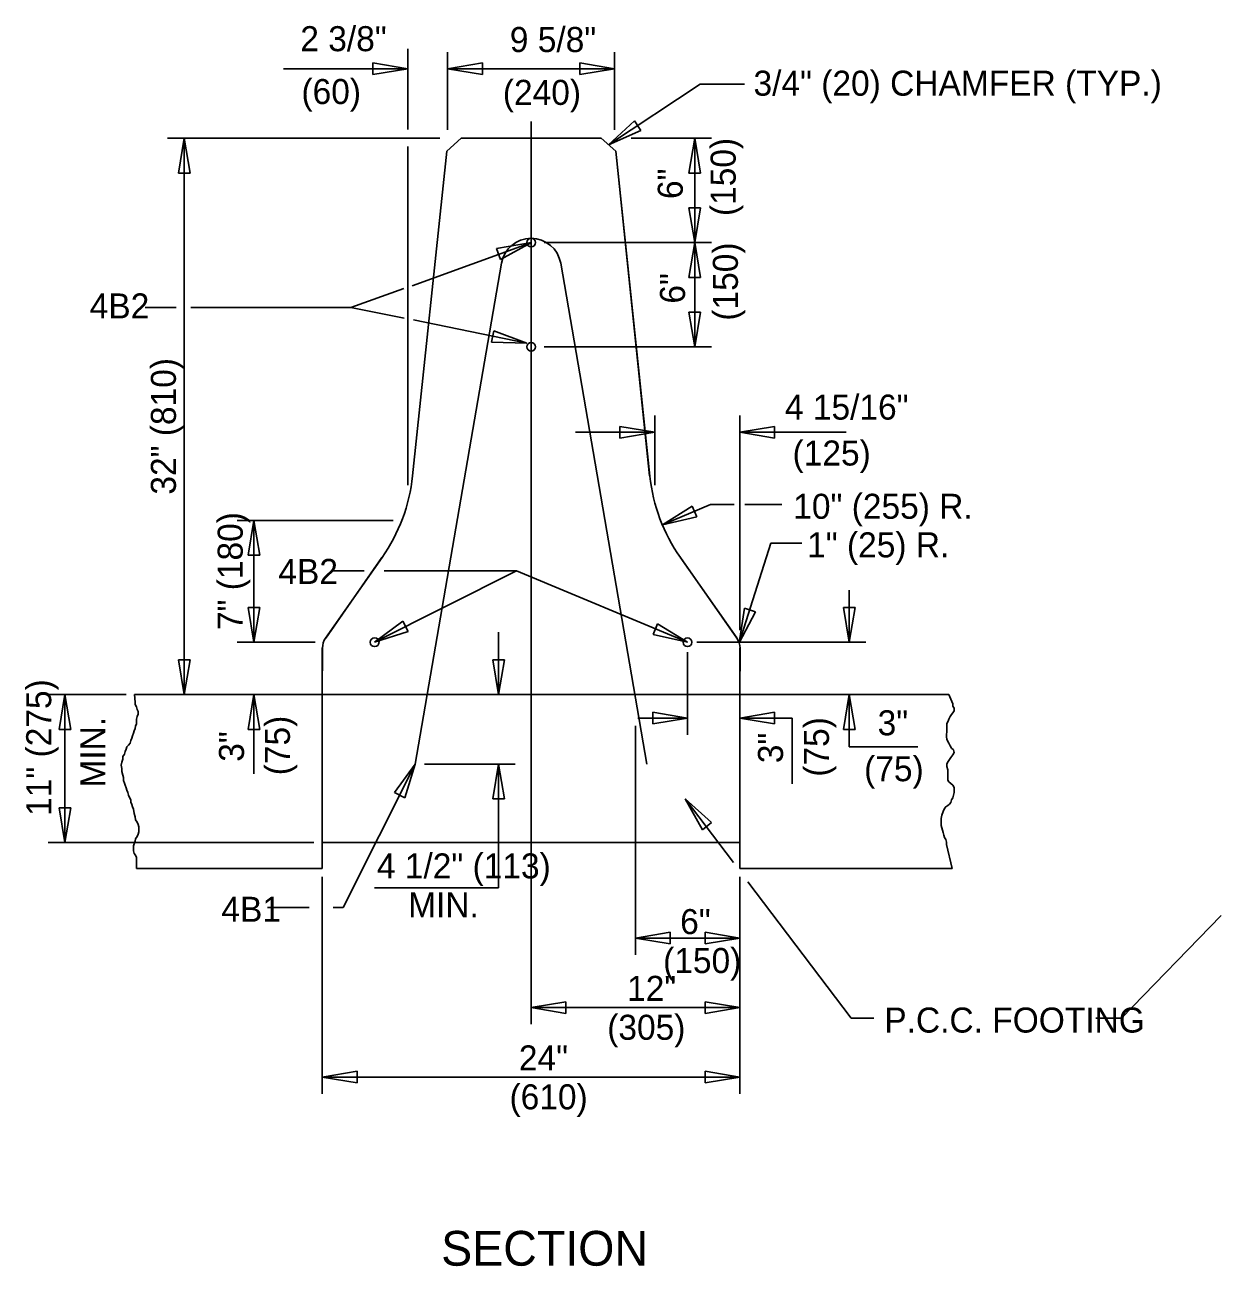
# Model space of a CAD drawing. Extents: x 1.6 to 16.7, y 0.2 to 10.4.
# Drawn here: x 1.622 to 5.92, y 5.531 to 9.994 of the extents above; entities that cross this region are included whole.
import ezdxf

# ---------------------------------------------------------------- set-up
doc = ezdxf.new("R2010")
doc.units = 0
for name, color, linetype in [('SD_P_Dimension Lines', 7, 'Continuous'), ('SD_P_Dimension Text', 7, 'Continuous'), ('SD_P_Notes', 7, 'Continuous'), ('SD_P_Prop Object Lines', 7, 'Continuous'), ('SD_P_Rebar', 7, 'Continuous'), ('SD_P_Shading', 7, 'Continuous'), ('SD_P_Subtitles', 7, 'Continuous')]:
    doc.layers.add(name, color=color, linetype=linetype)

msp = doc.modelspace()

# ---------------------------------------------------------------- linework, layer by layer
at = {"layer": 'SD_P_Dimension Lines'}
for p, q in [((2.998, 9.6171), (2.998, 9.9071)), ((3.141, 9.6161), (3.141, 9.8961)), ((3.741, 9.6161), (3.741, 9.8961)), ((2.998, 9.8361), (2.551, 9.8361)), ((2.998, 9.8361), (2.873, 9.8571)), ((2.873, 9.8571), (2.873, 9.8151)), ((2.873, 9.8151), (2.998, 9.8361)), ((3.266, 9.8571), (3.141, 9.8361)), ((3.141, 9.8361), (3.741, 9.8361)), ((3.141, 9.8361), (3.266, 9.8151)), ((3.266, 9.8151), (3.266, 9.8571)), ((3.741, 9.8361), (3.616, 9.8571)), ((3.616, 9.8571), (3.616, 9.8151)), ((3.616, 9.8151), (3.741, 9.8361)), ((3.441, 9.6461), (3.441, 6.4011)), ((3.113, 9.5861), (2.135, 9.5861)), ((2.195, 9.5861), (2.174, 9.4611)), ((2.195, 7.5861), (2.195, 9.5861)), ((2.216, 9.4611), (2.195, 9.5861)), ((2.998, 8.3391), (2.998, 9.5561)), ((3.8, 9.5861), (4.089, 9.5861)), ((4.029, 9.5861), (4.008, 9.4611)), ((4.029, 9.2111), (4.029, 9.5861)), ((4.05, 9.4611), (4.029, 9.5861)), ((2.174, 9.4611), (2.216, 9.4611)), ((4.008, 9.4611), (4.05, 9.4611)), ((4.008, 9.3361), (4.029, 9.2111)), ((4.05, 9.3361), (4.008, 9.3361)), ((4.029, 9.2111), (4.05, 9.3361)), ((3.442, 9.2111), (3.3171, 9.1894)), ((3.3311, 9.1498), (3.442, 9.2111)), ((3.4882, 9.2111), (4.089, 9.2111)), ((4.029, 9.2111), (4.008, 9.0861)), ((4.029, 8.8361), (4.029, 9.2111)), ((4.05, 9.0861), (4.029, 9.2111)), ((3.3171, 9.1894), (3.3311, 9.1498)), ((4.008, 9.0861), (4.05, 9.0861)), ((4.008, 8.9611), (4.029, 8.8361)), ((4.05, 8.9611), (4.008, 8.9611)), ((4.029, 8.8361), (4.05, 8.9611)), ((3.4882, 8.8361), (4.089, 8.8361)), ((3.885, 8.3391), (3.885, 8.5891)), ((4.191, 8.5891), (4.191, 7.8181)), ((3.885, 8.5291), (3.6, 8.5291)), ((3.885, 8.5291), (3.76, 8.5501)), ((3.76, 8.5501), (3.76, 8.5081)), ((3.76, 8.5081), (3.885, 8.5291)), ((4.316, 8.5501), (4.191, 8.5291)), ((4.573, 8.5291), (4.191, 8.5291)), ((4.191, 8.5291), (4.316, 8.5081)), ((4.316, 8.5081), (4.316, 8.5501)), ((2.385, 8.2121), (2.946, 8.2121)), ((2.445, 8.2121), (2.424, 8.0871)), ((2.445, 7.7741), (2.445, 8.2121)), ((2.466, 8.0871), (2.445, 8.2121)), ((2.424, 8.0871), (2.466, 8.0871)), ((4.5839, 7.9621), (4.5839, 7.7741)), ((2.424, 7.8991), (2.445, 7.7741)), ((2.466, 7.8991), (2.424, 7.8991)), ((2.445, 7.7741), (2.466, 7.8991)), ((4.5629, 7.8991), (4.5839, 7.7741)), ((4.6049, 7.8991), (4.5629, 7.8991)), ((4.5839, 7.7741), (4.6049, 7.8991)), ((2.9807, 7.8498), (2.879, 7.7741)), ((2.879, 7.7741), (2.9998, 7.8124)), ((2.9998, 7.8124), (2.9807, 7.8498)), ((3.324, 7.5861), (3.324, 7.8111)), ((3.8952, 7.8407), (3.8793, 7.8018)), ((4.003, 7.7741), (3.8952, 7.8407)), ((2.385, 7.7741), (2.665, 7.7741)), ((3.8793, 7.8018), (4.003, 7.7741)), ((4.0367, 7.7741), (4.6439, 7.7741)), ((4.003, 7.7381), (4.003, 7.4415)), ((2.174, 7.7111), (2.195, 7.5861)), ((2.216, 7.7111), (2.174, 7.7111)), ((2.195, 7.5861), (2.216, 7.7111)), ((3.303, 7.7111), (3.324, 7.5861)), ((3.345, 7.7111), (3.303, 7.7111)), ((3.324, 7.5861), (3.345, 7.7111)), ((1.706, 7.5861), (1.986, 7.5861)), ((1.766, 7.5861), (1.745, 7.4611)), ((1.766, 7.5861), (1.766, 7.0543)), ((1.787, 7.4611), (1.766, 7.5861)), ((2.445, 7.5861), (2.424, 7.4611)), ((2.445, 7.3011), (2.445, 7.5861)), ((2.466, 7.4611), (2.445, 7.5861)), ((4.5839, 7.5861), (4.5629, 7.4611)), ((4.5839, 7.5861), (4.5839, 7.3981)), ((4.6049, 7.4611), (4.5839, 7.5861)), ((4.003, 7.5015), (3.8242, 7.5015)), ((4.003, 7.5015), (3.878, 7.5225)), ((3.878, 7.5225), (3.878, 7.4805)), ((3.878, 7.4805), (4.003, 7.5015)), ((4.316, 7.5225), (4.191, 7.5015)), ((4.191, 7.5015), (4.316, 7.4805)), ((4.379, 7.5015), (4.191, 7.5015)), ((4.316, 7.4805), (4.316, 7.5225)), ((4.379, 7.5015), (4.379, 7.265)), ((1.745, 7.4611), (1.787, 7.4611)), ((2.424, 7.4611), (2.466, 7.4611)), ((3.816, 7.4734), (3.816, 6.6511)), ((4.5629, 7.4611), (4.6049, 7.4611)), ((4.8308, 7.3981), (4.5839, 7.3981)), ((3.0251, 7.3361), (2.9503, 7.2339)), ((2.9878, 7.215), (3.0251, 7.3361)), ((3.0581, 7.3361), (3.384, 7.3361)), ((3.324, 7.3361), (3.303, 7.2111)), ((3.324, 7.3361), (3.324, 6.8913)), ((3.345, 7.2111), (3.324, 7.3361)), ((2.9503, 7.2339), (2.9878, 7.215)), ((3.303, 7.2111), (3.345, 7.2111)), ((4.0892, 7.1263), (3.995, 7.2111)), ((3.995, 7.2111), (4.0563, 7.1002)), ((1.745, 7.1793), (1.766, 7.0543)), ((1.787, 7.1793), (1.745, 7.1793)), ((1.766, 7.0543), (1.787, 7.1793)), ((4.0563, 7.1002), (4.0892, 7.1263)), ((1.706, 7.0543), (2.661, 7.0543)), ((2.691, 6.9311), (2.691, 6.1511)), ((4.191, 6.9311), (4.191, 6.1511)), ((3.941, 6.7321), (3.816, 6.7111)), ((4.191, 6.7111), (3.816, 6.7111)), ((3.816, 6.7111), (3.941, 6.6901)), ((3.941, 6.6901), (3.941, 6.7321)), ((4.191, 6.7111), (4.066, 6.7321)), ((4.066, 6.7321), (4.066, 6.6901)), ((4.066, 6.6901), (4.191, 6.7111)), ((3.566, 6.4821), (3.441, 6.4611)), ((3.566, 6.4401), (3.566, 6.4821)), ((4.191, 6.4611), (4.066, 6.4821)), ((4.066, 6.4821), (4.066, 6.4401)), ((4.191, 6.4611), (3.441, 6.4611)), ((3.441, 6.4611), (3.566, 6.4401)), ((4.066, 6.4401), (4.191, 6.4611)), ((2.816, 6.2321), (2.691, 6.2111)), ((4.191, 6.2111), (2.691, 6.2111)), ((2.691, 6.2111), (2.816, 6.1901)), ((2.816, 6.1901), (2.816, 6.2321)), ((4.191, 6.2111), (4.066, 6.2321)), ((4.066, 6.2321), (4.066, 6.1901)), ((4.066, 6.1901), (4.191, 6.2111))]:
    msp.add_line(p, q, dxfattribs=at)
at = {"layer": 'SD_P_Notes'}
for p, q in [((3.719, 9.5631), (4.048, 9.7801)), ((4.048, 9.7801), (4.208, 9.7801)), ((3.812, 9.6491), (3.719, 9.5631)), ((3.835, 9.6141), (3.812, 9.6491)), ((3.719, 9.5631), (3.835, 9.6141)), ((3.0136, 9.0562), (3.442, 9.2111)), ((2.794, 8.9781), (2.9843, 9.0463)), ((2.054, 8.9781), (2.1655, 8.9781)), ((2.2189, 8.9781), (2.794, 8.9781)), ((2.794, 8.9781), (2.9854, 8.9393)), ((3.0189, 8.9329), (3.426, 8.8491)), ((3.307, 8.8941), (3.299, 8.8531)), ((3.426, 8.8491), (3.307, 8.8941)), ((3.299, 8.8531), (3.426, 8.8491)), ((3.913, 8.1961), (4.086, 8.2691)), ((4.02, 8.2641), (3.913, 8.1961)), ((4.036, 8.2251), (4.02, 8.2641)), ((4.086, 8.2691), (4.1712, 8.2691)), ((4.2091, 8.2691), (4.342, 8.2691)), ((3.913, 8.1961), (4.036, 8.2251)), ((4.3023, 8.1306), (4.189, 7.7721)), ((4.3023, 8.1306), (4.4143, 8.1306)), ((2.7304, 8.0308), (2.8419, 8.0308)), ((3.389, 8.0308), (2.879, 7.7741)), ((2.9128, 8.0308), (3.389, 8.0308)), ((3.389, 8.0308), (4.003, 7.7741)), ((4.2072, 7.8974), (4.189, 7.7721)), ((4.189, 7.7721), (4.2477, 7.8837)), ((4.2477, 7.8837), (4.2072, 7.8974)), ((2.7655, 6.8206), (3.0251, 7.3361)), ((4.1681, 6.9823), (3.995, 7.2111)), ((2.8786, 6.8913), (3.324, 6.8913)), ((4.591, 6.4231), (4.22, 6.9135)), ((2.494, 6.8206), (2.644, 6.8206)), ((2.7305, 6.8206), (2.7655, 6.8206)), ((5.562, 6.4231), (5.9202, 6.7923)), ((4.591, 6.4231), (4.672, 6.4231)), ((5.47, 6.4231), (5.562, 6.4231))]:
    msp.add_line(p, q, dxfattribs=at)
at = {"layer": 'SD_P_Prop Object Lines'}
for p, q in [((3.138, 9.5401), (3.19, 9.5861)), ((3.19, 9.5861), (3.693, 9.5861)), ((3.19, 9.5861), (3.693, 9.5861)), ((3.19, 9.5861), (3.693, 9.5861)), ((3.745, 9.5401), (3.693, 9.5861)), ((3.015, 8.3731), (3.138, 9.5401)), ((3.867, 8.3721), (3.745, 9.5401)), ((2.703, 7.7891), (2.905, 8.0791)), ((4.18, 7.7901), (3.977, 8.0801)), ((2.691, 7.7541), (2.691, 7.5861)), ((4.191, 7.7541), (4.191, 7.5861)), ((2.691, 7.5861), (2.016, 7.5861)), ((2.691, 7.5861), (2.691, 6.9611)), ((2.691, 7.5861), (4.191, 7.5861)), ((2.691, 7.5861), (2.691, 7.2111)), ((4.191, 7.5861), (4.942, 7.5861)), ((4.191, 7.5861), (4.191, 6.9611)), ((4.191, 7.5861), (4.191, 7.2111)), ((2.691, 7.0543), (4.191, 7.0543)), ((2.691, 6.9611), (2.023, 6.9611)), ((4.191, 6.9611), (4.954, 6.9611))]:
    msp.add_line(p, q, dxfattribs=at)
for points in [[(2.016, 7.5861), (2.018, 7.5591), (2.018, 7.5501), (2.023, 7.5421), (2.026, 7.5331), (2.029, 7.5251), (2.029, 7.5161), (2.026, 7.5071), (2.023, 7.4981), (2.023, 7.4901), (2.023, 7.4811), (2.02, 7.4731), (2.018, 7.4641), (2.015, 7.4561), (2.012, 7.4471), (2.009, 7.4381), (2.006, 7.4291), (2.003, 7.4211), (2.001, 7.4121), (1.995, 7.4041), (1.989, 7.3981), (1.986, 7.3901), (1.983, 7.3811), (1.98, 7.3721), (1.974, 7.3631), (1.974, 7.3541), (1.971, 7.3431), (1.968, 7.3321), (1.971, 7.3201), (1.971, 7.3091), (1.974, 7.2971), (1.977, 7.2881), (1.977, 7.2771), (1.98, 7.2681), (1.983, 7.2601), (1.986, 7.2511), (1.989, 7.2431), (1.992, 7.2341), (1.995, 7.2251), (1.998, 7.2161), (2.003, 7.2081), (2.003, 7.1991), (2.006, 7.1911), (2.009, 7.1821), (2.012, 7.1741), (2.015, 7.1591), (2.018, 7.1471), (2.02, 7.1361), (2.026, 7.1281), (2.029, 7.1191), (2.032, 7.1111), (2.032, 7.1021), (2.032, 7.0931), (2.029, 7.0841), (2.026, 7.0761), (2.02, 7.0671), (2.018, 7.0591), (2.015, 7.0501), (2.012, 7.0421), (2.012, 7.0331), (2.012, 7.0241), (2.015, 7.0151), (2.02, 7.0091), (2.023, 7.0011), (2.023, 6.9611)], [(4.942, 7.5861), (4.956, 7.5531), (4.956, 7.5441), (4.961, 7.5371), (4.961, 7.5281), (4.956, 7.5211), (4.951, 7.5141), (4.947, 7.5071), (4.942, 7.4981), (4.94, 7.4911), (4.935, 7.4821), (4.935, 7.4711), (4.935, 7.4621), (4.935, 7.4521), (4.933, 7.4431), (4.933, 7.4341), (4.935, 7.4261), (4.938, 7.4171), (4.942, 7.4111), (4.947, 7.4021), (4.951, 7.3941), (4.959, 7.3871), (4.961, 7.3781), (4.956, 7.3691), (4.949, 7.3601), (4.944, 7.3531), (4.94, 7.3461), (4.935, 7.3371), (4.935, 7.3271), (4.938, 7.3161), (4.938, 7.3071), (4.938, 7.2931), (4.938, 7.2791), (4.942, 7.2731), (4.949, 7.2661), (4.956, 7.2611), (4.961, 7.2521), (4.961, 7.2431), (4.961, 7.2341), (4.959, 7.2241), (4.956, 7.2151), (4.951, 7.2081), (4.949, 7.1981), (4.944, 7.1921), (4.938, 7.1871), (4.931, 7.1831), (4.926, 7.1761), (4.922, 7.1661), (4.917, 7.1531), (4.914, 7.1411), (4.914, 7.1271), (4.914, 7.1161), (4.917, 7.1071), (4.919, 7.0991), (4.922, 7.0901), (4.924, 7.0811), (4.926, 7.0721), (4.931, 7.0651), (4.933, 7.0561), (4.933, 7.0471), (4.954, 6.9611)]]:
    msp.add_lwpolyline(points, dxfattribs=at)
for centre, radius, start, end in [((2.3936, 8.4374), 0.625, 324.9789, 354.0212), ((4.4892, 8.4379), 0.625, 186.1001, 215.0082), ((2.7541, 7.7537), 0.0625, 145.118, 180), ((4.1291, 7.7535), 0.0625, 0, 35.0738)]:
    msp.add_arc(centre, radius, start, end, dxfattribs=at)
at = {"layer": 'SD_P_Rebar'}
for p, q in [((3.0251, 7.3361), (3.3344, 9.1369)), ((3.8566, 7.3361), (3.5473, 9.1369))]:
    msp.add_line(p, q, dxfattribs=at)
for centre in [(3.4416, 9.211), (3.4416, 8.836), (2.879, 7.7741), (4.003, 7.7741)]:
    msp.add_circle(centre, 0.0156, dxfattribs=at)
msp.add_arc((3.4409, 9.1186), 0.108, 9.7458, 170.2542, dxfattribs=at)
at = {"layer": 'SD_P_Shading'}
for p, q in [((3.138, 9.5401), (3.19, 9.5861)), ((3.19, 9.5861), (3.693, 9.5861)), ((3.693, 9.5861), (3.745, 9.5401)), ((3.0152, 8.3723), (3.138, 9.5401)), ((3.745, 9.5401), (3.8677, 8.3715)), ((2.7028, 7.7894), (2.9055, 8.0787)), ((3.9773, 8.0793), (4.1803, 7.7895)), ((2.691, 7.5861), (2.6916, 7.7537)), ((4.1916, 7.7535), (4.191, 7.5861)), ((2.691, 7.5861), (2.016, 7.5861)), ((2.691, 6.9611), (2.691, 7.5861)), ((2.691, 7.0543), (2.691, 7.5861)), ((4.191, 7.5861), (4.942, 7.5861)), ((4.191, 6.9611), (4.191, 7.5861)), ((4.191, 7.5861), (4.191, 7.0543)), ((4.191, 7.0543), (2.691, 7.0543)), ((2.023, 6.9611), (2.691, 6.9611)), ((4.954, 6.9611), (4.191, 6.9611))]:
    msp.add_line(p, q, dxfattribs=at)
for points in [[(2.016, 7.5861), (2.018, 7.5591), (2.018, 7.5501), (2.023, 7.5421), (2.026, 7.5331), (2.029, 7.5251), (2.029, 7.5161), (2.026, 7.5071), (2.023, 7.4981), (2.023, 7.4901), (2.023, 7.4811), (2.02, 7.4731), (2.018, 7.4641), (2.015, 7.4561), (2.012, 7.4471), (2.009, 7.4381), (2.006, 7.4291), (2.003, 7.4211), (2.001, 7.4121), (1.995, 7.4041), (1.989, 7.3981), (1.986, 7.3901), (1.983, 7.3811), (1.98, 7.3721), (1.974, 7.3631), (1.974, 7.3541), (1.971, 7.3431), (1.968, 7.3321), (1.971, 7.3201), (1.971, 7.3091), (1.974, 7.2971), (1.977, 7.2881), (1.977, 7.2771), (1.98, 7.2681), (1.983, 7.2601), (1.986, 7.2511), (1.989, 7.2431), (1.992, 7.2341), (1.995, 7.2251), (1.998, 7.2161), (2.003, 7.2081), (2.003, 7.1991), (2.006, 7.1911), (2.009, 7.1821), (2.012, 7.1741), (2.015, 7.1591), (2.018, 7.1471), (2.02, 7.1361), (2.026, 7.1281), (2.029, 7.1191), (2.032, 7.1111), (2.032, 7.1021), (2.032, 7.0931), (2.029, 7.0841), (2.026, 7.0761), (2.02, 7.0671), (2.018, 7.0591), (2.015, 7.0501), (2.012, 7.0421), (2.012, 7.0331), (2.012, 7.0241), (2.015, 7.0151), (2.02, 7.0091), (2.023, 7.0011), (2.023, 6.9611)], [(4.942, 7.5861), (4.956, 7.5531), (4.956, 7.5441), (4.961, 7.5371), (4.961, 7.5281), (4.956, 7.5211), (4.951, 7.5141), (4.947, 7.5071), (4.942, 7.4981), (4.94, 7.4911), (4.935, 7.4821), (4.935, 7.4711), (4.935, 7.4621), (4.935, 7.4521), (4.933, 7.4431), (4.933, 7.4341), (4.935, 7.4261), (4.938, 7.4171), (4.942, 7.4111), (4.947, 7.4021), (4.951, 7.3941), (4.959, 7.3871), (4.961, 7.3781), (4.956, 7.3691), (4.949, 7.3601), (4.944, 7.3531), (4.94, 7.3461), (4.935, 7.3371), (4.935, 7.3271), (4.938, 7.3161), (4.938, 7.3071), (4.938, 7.2931), (4.938, 7.2791), (4.942, 7.2731), (4.949, 7.2661), (4.956, 7.2611), (4.961, 7.2521), (4.961, 7.2431), (4.961, 7.2341), (4.959, 7.2241), (4.956, 7.2151), (4.951, 7.2081), (4.949, 7.1981), (4.944, 7.1921), (4.938, 7.1871), (4.931, 7.1831), (4.926, 7.1761), (4.922, 7.1661), (4.917, 7.1531), (4.914, 7.1411), (4.914, 7.1271), (4.914, 7.1161), (4.917, 7.1071), (4.919, 7.0991), (4.922, 7.0901), (4.924, 7.0811), (4.926, 7.0721), (4.931, 7.0651), (4.933, 7.0561), (4.933, 7.0471), (4.954, 6.9611)]]:
    msp.add_lwpolyline(points, dxfattribs=at)
for centre, radius, start, end in [((2.3936, 8.4374), 0.625, 324.9789, 354.0212), ((4.4892, 8.4379), 0.625, 186.1001, 215.0082), ((2.7541, 7.7537), 0.0625, 145.118, 180), ((4.1291, 7.7535), 0.0625, 0, 35.0738)]:
    msp.add_arc(centre, radius, start, end, dxfattribs=at)

# ---------------------------------------------------------------- texts
at = {"layer": 'SD_P_Dimension Text'}
for s, p in [('2 3/8"', (2.6119, 9.8991)), ('9 5/8"', (3.3646, 9.8961)), ('(60)', (2.616, 9.7091)), ('(240)', (3.3395, 9.7061)), ('4 15/16"', (4.3529, 8.5746)), ('(125)', (4.3804, 8.4096)), ('3"', (4.686, 7.4397)), ('(75)', (4.6375, 7.2747)), ('4 1/2" (113)', (2.8869, 6.9252)), ('MIN.', (2.9993, 6.7852)), ('6"', (3.9766, 6.7251)), ('(150)', (3.9154, 6.5851)), ('12"', (3.7859, 6.4851)), ('(305)', (3.7145, 6.3451)), ('24"', (3.3971, 6.2351)), ('(610)', (3.3635, 6.0951))]:
    msp.add_text(s, height=0.09, dxfattribs=at).set_placement(p)
for s, p in [('(150)', (4.176, 9.3065)), ('6"', (3.986, 9.3677)), ('(150)', (4.184, 8.9305)), ('6"', (3.994, 8.9917)), ('32" (810)', (2.165, 8.3051)), ('7" (180)', (2.405, 7.8181)), ('11" (275)', (1.717, 7.1502)), ('(75)', (2.5745, 7.2961)), ('(75)', (4.5111, 7.291)), ('MIN.', (1.911, 7.2519)), ('3"', (2.4095, 7.3446)), ('3"', (4.3461, 7.3395))]:
    msp.add_text(s, height=0.09, rotation=90, dxfattribs=at).set_placement(p)
at = {"layer": 'SD_P_Notes'}
for s, p in [('3/4" (20) CHAMFER (TYP.)', (4.24, 9.7391)), ('4B2', (1.8552, 8.9384)), ('10" (255) R.', (4.3829, 8.2181)), ('1" (25) R.', (4.4327, 8.0795)), ('4B2', (2.533, 7.9839)), ('4B1', (2.3283, 6.7694)), ('P.C.C. FOOTING', (4.71, 6.3711))]:
    msp.add_text(s, height=0.09, dxfattribs=at).set_placement(p)
at = {"layer": 'SD_P_Subtitles'}
msp.add_text('SECTION', height=0.125, dxfattribs=at).set_placement((3.118, 5.5331))

doc.saveas('drawing.dxf')
